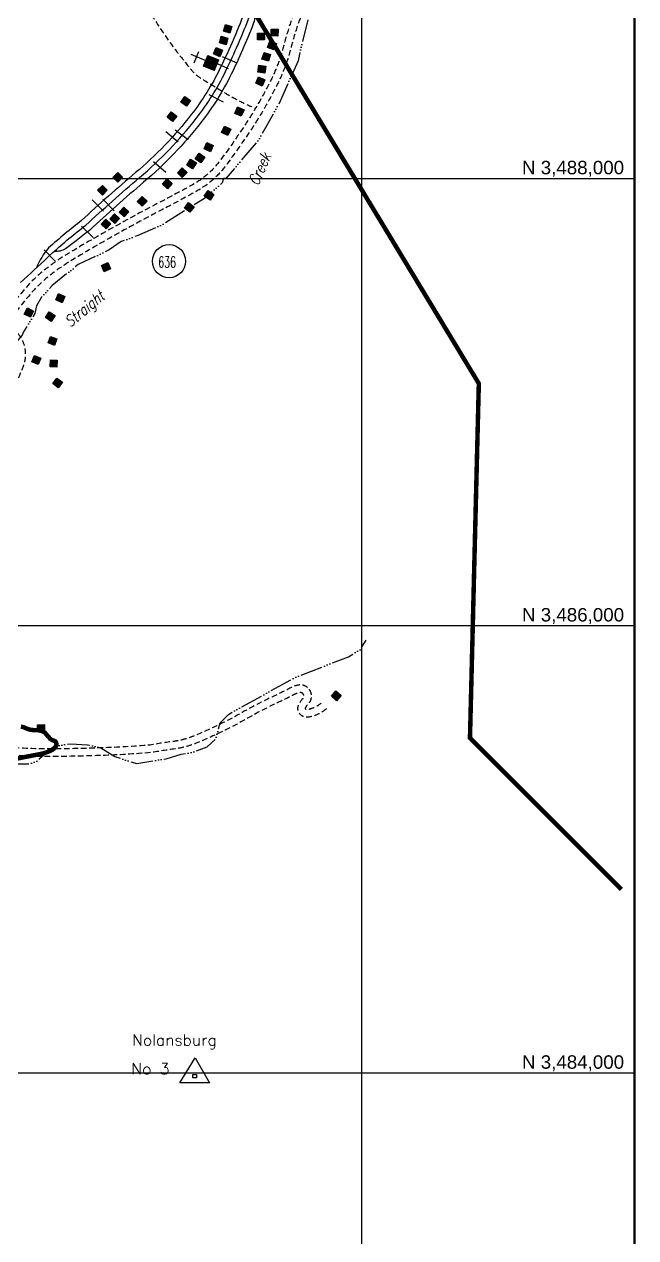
# Model space of a CAD drawing. Header units: inches. Extents: x 10131215 to 10153225, y 3476725 to 3491422.
# Drawn here: x 10150491 to 10153225, y 3483264 to 3488691 of the extents above; entities that cross this region are included whole.
import ezdxf
from ezdxf.enums import TextEntityAlignment as Align

# ---------------------------------------------------------------- set-up
doc = ezdxf.new("R2010")
doc.units = ezdxf.units.IN
doc.header["$LTSCALE"] = 100
doc.header["$MEASUREMENT"] = 0
for name, pattern in [('DASHED2', [0.375, 0.25, -0.125]), ('PHANTOM', [2.5, 1.25, -0.25, 0.25, -0.25, 0.25, -0.25]), ('STREAM', [1.5, 1, -0.125, 0, -0.125, 0, -0.125, 0, -0.125])]:
    doc.linetypes.add(name, pattern=pattern)
doc.layers.get('0').update_dxf_attribs({"color": 60, "linetype": 'CONTINUOUS'})
for name, color, linetype in [('BUILDINGS', 7, 'CONTINUOUS'), ('CONTROL POINTS', 242, 'CONTINUOUS'), ('GRID COORDINATES-VA SOUTH NAD27', 252, 'CONTINUOUS'), ('OUTCROP-UPPER MASON-IMBODEN', 7, 'CONTINUOUS'), ('PROPERTY LINES-SURFACE', 7, 'PHANTOM'), ('RAILROADS', 30, 'CONTINUOUS'), ('ROADS', 34, 'DASHED2'), ('ROADS-ROUTE NUMBER LABELS', 34, 'CONTINUOUS'), ('TITLE BLOCK-LEGEND-BORDER', 7, 'CONTINUOUS'), ('WATER-SURFACE', 140, 'STREAM')]:
    doc.layers.add(name, color=color, linetype=linetype)
doc.styles.add('GRIDLINE LABEL', font='ARIAL.TTF', dxfattribs={"height": 60})
doc.styles.add('ROMANS', font='ROMANS.SHX')
doc.styles.add('ROMANT', font='ROMANT.SHX', dxfattribs={"width": 2063.613351, "height": 165.089068})

# ---------------------------------------------------------------- blocks, each defined once
blk = doc.blocks.new('RRTIC')
blk.add_line((0, -36.2), (0, 36.2))
blk = doc.blocks.new('CTRLPT')
for points in [[(0.9, 81.1), (66.3, -30.2), (-66.3, -30.8)], [(-8.1, 7.8), (7.8, 7.9), (8.1, -7.5), (-7.8, -7.5)]]:
    blk.add_lwpolyline(points, close=True)
blk = doc.blocks.new('*X73')
at = {"color": 0}
for p, q in [((47489.7, 45184.6), (47541.3, 45184.6)), ((47489.7, 45184.3), (47541.3, 45184.3)), ((47489.7, 45184.1), (47541.3, 45184.1)), ((47489.7, 45183.9), (47541.3, 45183.9)), ((47489.7, 45183.7), (47541.3, 45183.7)), ((47489.7, 45183.5), (47541.3, 45183.5)), ((47489.7, 45183.3), (47541.3, 45183.3)), ((47489.7, 45183.1), (47541.3, 45183.1)), ((47489.7, 45182.9), (47541.3, 45182.9)), ((47489.7, 45182.7), (47541.3, 45182.7)), ((47489.7, 45182.5), (47541.3, 45182.5)), ((47489.7, 45182.3), (47541.3, 45182.3)), ((47489.7, 45182.1), (47541.3, 45182.1)), ((47489.7, 45181.9), (47541.3, 45181.9)), ((47489.7, 45181.7), (47541.3, 45181.7)), ((47489.7, 45181.5), (47541.3, 45181.5)), ((47489.7, 45181.2), (47541.3, 45181.2)), ((47489.7, 45181), (47541.3, 45181)), ((47489.7, 45180.8), (47541.3, 45180.8)), ((47489.7, 45180.6), (47541.3, 45180.6)), ((47489.7, 45180.4), (47541.3, 45180.4)), ((47489.7, 45180.2), (47541.3, 45180.2)), ((47489.7, 45180), (47541.3, 45180)), ((47489.7, 45179.8), (47541.3, 45179.8)), ((47489.7, 45179.6), (47541.3, 45179.6)), ((47489.7, 45179.4), (47541.3, 45179.4)), ((47489.7, 45179.2), (47541.3, 45179.2)), ((47489.7, 45179), (47541.3, 45179)), ((47489.7, 45178.8), (47541.3, 45178.8)), ((47489.7, 45178.6), (47541.3, 45178.6)), ((47489.7, 45178.4), (47541.3, 45178.4)), ((47489.7, 45178.1), (47541.3, 45178.1)), ((47489.7, 45177.9), (47541.3, 45177.9)), ((47489.7, 45177.7), (47541.3, 45177.7)), ((47489.7, 45177.5), (47541.3, 45177.5)), ((47489.7, 45177.3), (47541.3, 45177.3)), ((47489.7, 45177.1), (47541.3, 45177.1)), ((47489.7, 45176.9), (47541.3, 45176.9)), ((47489.7, 45176.7), (47541.3, 45176.7)), ((47489.7, 45176.5), (47541.3, 45176.5)), ((47489.7, 45176.3), (47541.3, 45176.3)), ((47489.7, 45176.1), (47541.3, 45176.1)), ((47489.7, 45175.9), (47541.3, 45175.9)), ((47489.7, 45175.7), (47541.3, 45175.7)), ((47489.7, 45175.5), (47541.3, 45175.5)), ((47489.7, 45175.3), (47541.3, 45175.3)), ((47489.7, 45175.1), (47541.3, 45175.1)), ((47489.7, 45174.8), (47541.3, 45174.8)), ((47489.7, 45174.6), (47541.3, 45174.6)), ((47489.7, 45174.4), (47541.3, 45174.4)), ((47489.7, 45174.2), (47541.3, 45174.2)), ((47489.7, 45174), (47541.3, 45174)), ((47489.7, 45173.8), (47541.3, 45173.8)), ((47489.7, 45173.6), (47541.3, 45173.6)), ((47489.7, 45173.4), (47541.3, 45173.4)), ((47489.7, 45173.2), (47541.3, 45173.2)), ((47489.7, 45173), (47541.3, 45173)), ((47489.7, 45172.8), (47541.3, 45172.8)), ((47489.7, 45172.6), (47541.3, 45172.6)), ((47489.7, 45172.4), (47541.3, 45172.4)), ((47489.7, 45172.2), (47541.3, 45172.2)), ((47489.7, 45172), (47541.3, 45172)), ((47489.7, 45171.7), (47541.3, 45171.7)), ((47489.7, 45171.5), (47541.3, 45171.5)), ((47489.7, 45171.3), (47541.3, 45171.3)), ((47489.7, 45171.1), (47541.3, 45171.1)), ((47489.7, 45170.9), (47541.3, 45170.9)), ((47489.7, 45170.7), (47541.3, 45170.7)), ((47489.7, 45170.5), (47541.3, 45170.5)), ((47489.7, 45170.3), (47541.3, 45170.3)), ((47489.7, 45170.1), (47541.3, 45170.1)), ((47489.7, 45169.9), (47541.3, 45169.9)), ((47489.7, 45169.7), (47541.3, 45169.7)), ((47489.7, 45169.5), (47541.3, 45169.5)), ((47489.7, 45169.3), (47541.3, 45169.3)), ((47489.7, 45169.1), (47541.3, 45169.1)), ((47489.7, 45168.9), (47541.3, 45168.9)), ((47489.7, 45168.7), (47541.3, 45168.7)), ((47489.7, 45168.4), (47541.3, 45168.4)), ((47489.7, 45168.2), (47541.3, 45168.2)), ((47489.7, 45168), (47541.3, 45168)), ((47489.7, 45167.8), (47541.3, 45167.8)), ((47489.7, 45167.6), (47541.3, 45167.6)), ((47489.7, 45167.4), (47541.3, 45167.4)), ((47489.7, 45167.2), (47541.3, 45167.2)), ((47489.7, 45167), (47541.3, 45167)), ((47489.7, 45166.8), (47541.3, 45166.8)), ((47489.7, 45166.6), (47541.3, 45166.6)), ((47489.7, 45166.4), (47541.3, 45166.4)), ((47489.7, 45166.2), (47541.3, 45166.2)), ((47489.7, 45166), (47541.3, 45166)), ((47489.7, 45165.8), (47541.3, 45165.8)), ((47489.7, 45165.6), (47541.3, 45165.6)), ((47489.7, 45165.3), (47541.3, 45165.3)), ((47489.7, 45165.1), (47541.3, 45165.1)), ((47489.7, 45164.9), (47541.3, 45164.9)), ((47489.7, 45164.7), (47541.3, 45164.7)), ((47489.7, 45164.5), (47541.3, 45164.5)), ((47489.7, 45164.3), (47541.3, 45164.3)), ((47489.7, 45164.1), (47541.3, 45164.1)), ((47489.7, 45163.9), (47541.3, 45163.9)), ((47489.7, 45163.7), (47541.3, 45163.7)), ((47489.7, 45163.5), (47541.3, 45163.5)), ((47489.7, 45163.3), (47541.3, 45163.3)), ((47489.7, 45163.1), (47541.3, 45163.1)), ((47489.7, 45162.9), (47541.3, 45162.9)), ((47489.7, 45162.7), (47541.3, 45162.7)), ((47489.7, 45162.5), (47541.3, 45162.5)), ((47489.7, 45162.2), (47541.3, 45162.2)), ((47489.7, 45162), (47541.3, 45162)), ((47489.7, 45161.8), (47541.3, 45161.8)), ((47489.7, 45161.6), (47541.3, 45161.6)), ((47489.7, 45161.4), (47541.3, 45161.4)), ((47489.7, 45161.2), (47541.3, 45161.2)), ((47489.7, 45161), (47541.3, 45161)), ((47489.7, 45160.8), (47541.3, 45160.8)), ((47489.7, 45160.6), (47541.3, 45160.6)), ((47489.7, 45160.4), (47541.3, 45160.4)), ((47489.7, 45160.2), (47541.3, 45160.2)), ((47489.7, 45160), (47541.3, 45160)), ((47489.7, 45159.8), (47541.3, 45159.8)), ((47489.7, 45159.6), (47541.3, 45159.6)), ((47489.7, 45159.4), (47541.3, 45159.4)), ((47489.7, 45159.2), (47541.3, 45159.2)), ((47489.7, 45158.9), (47541.3, 45158.9)), ((47489.7, 45158.7), (47541.3, 45158.7)), ((47489.7, 45158.5), (47541.3, 45158.5)), ((47489.7, 45158.3), (47541.3, 45158.3)), ((47489.7, 45158.1), (47541.3, 45158.1)), ((47489.7, 45157.9), (47541.3, 45157.9)), ((47489.7, 45157.7), (47541.3, 45157.7)), ((47489.7, 45157.5), (47541.3, 45157.5)), ((47489.7, 45157.3), (47541.3, 45157.3)), ((47489.7, 45157.1), (47541.3, 45157.1)), ((47489.7, 45156.9), (47541.3, 45156.9)), ((47489.7, 45156.7), (47541.3, 45156.7)), ((47489.7, 45156.5), (47541.3, 45156.5)), ((47489.7, 45156.3), (47541.3, 45156.3)), ((47489.7, 45156.1), (47541.3, 45156.1)), ((47489.7, 45155.8), (47541.3, 45155.8)), ((47489.7, 45155.6), (47541.3, 45155.6)), ((47489.7, 45155.4), (47541.3, 45155.4)), ((47489.7, 45155.2), (47541.3, 45155.2)), ((47489.7, 45155), (47541.3, 45155)), ((47489.7, 45154.8), (47541.3, 45154.8)), ((47489.7, 45154.6), (47541.3, 45154.6)), ((47489.7, 45154.4), (47541.3, 45154.4)), ((47489.7, 45154.2), (47541.3, 45154.2)), ((47489.7, 45154), (47541.3, 45154)), ((47489.7, 45153.8), (47541.3, 45153.8)), ((47489.7, 45153.6), (47541.3, 45153.6)), ((47489.7, 45153.4), (47541.3, 45153.4)), ((47489.7, 45153.2), (47541.3, 45153.2)), ((47489.7, 45153), (47541.3, 45153)), ((47489.7, 45152.7), (47541.3, 45152.7)), ((47489.7, 45152.5), (47541.3, 45152.5)), ((47489.7, 45152.3), (47541.3, 45152.3)), ((47489.7, 45152.1), (47541.3, 45152.1)), ((47489.7, 45151.9), (47541.3, 45151.9)), ((47489.7, 45151.7), (47541.3, 45151.7)), ((47489.7, 45151.5), (47541.3, 45151.5)), ((47489.7, 45151.3), (47541.3, 45151.3)), ((47489.7, 45151.1), (47541.3, 45151.1)), ((47489.7, 45150.9), (47541.3, 45150.9)), ((47489.7, 45150.7), (47541.3, 45150.7)), ((47489.7, 45150.5), (47541.3, 45150.5)), ((47489.7, 45150.3), (47541.3, 45150.3)), ((47489.7, 45150.1), (47541.3, 45150.1)), ((47489.7, 45149.9), (47541.3, 45149.9)), ((47489.7, 45149.7), (47541.3, 45149.7)), ((47489.7, 45149.4), (47541.3, 45149.4)), ((47489.7, 45149.2), (47541.3, 45149.2)), ((47489.7, 45149), (47541.3, 45149)), ((47489.7, 45148.8), (47541.3, 45148.8)), ((47489.7, 45148.6), (47541.3, 45148.6)), ((47489.7, 45148.4), (47541.3, 45148.4)), ((47489.7, 45148.2), (47541.3, 45148.2)), ((47489.7, 45148), (47541.3, 45148)), ((47489.7, 45147.8), (47541.3, 45147.8)), ((47489.7, 45147.6), (47541.3, 45147.6)), ((47489.7, 45147.4), (47541.3, 45147.4)), ((47489.7, 45147.2), (47541.3, 45147.2)), ((47489.7, 45147), (47541.3, 45147)), ((47489.7, 45146.8), (47541.3, 45146.8)), ((47489.7, 45146.6), (47541.3, 45146.6)), ((47489.7, 45146.3), (47541.3, 45146.3)), ((47489.7, 45146.1), (47541.3, 45146.1)), ((47489.7, 45145.9), (47541.3, 45145.9)), ((47489.7, 45145.7), (47541.3, 45145.7)), ((47489.7, 45145.5), (47541.3, 45145.5)), ((47489.7, 45145.3), (47541.3, 45145.3)), ((47489.7, 45145.1), (47541.3, 45145.1)), ((47489.7, 45144.9), (47541.3, 45144.9)), ((47489.7, 45144.7), (47541.3, 45144.7)), ((47489.7, 45144.5), (47541.3, 45144.5)), ((47489.7, 45144.3), (47541.3, 45144.3)), ((47489.7, 45144.1), (47541.3, 45144.1)), ((47489.7, 45143.9), (47541.3, 45143.9)), ((47489.7, 45143.7), (47541.3, 45143.7)), ((47489.7, 45143.5), (47541.3, 45143.5)), ((47489.7, 45143.3), (47541.3, 45143.3)), ((47489.7, 45143), (47541.3, 45143)), ((47489.7, 45142.8), (47541.3, 45142.8)), ((47489.7, 45142.6), (47541.3, 45142.6)), ((47489.7, 45142.4), (47541.3, 45142.4)), ((47489.7, 45142.2), (47541.3, 45142.2)), ((47489.7, 45142), (47541.3, 45142)), ((47489.7, 45141.8), (47541.3, 45141.8)), ((47489.7, 45141.6), (47541.3, 45141.6)), ((47489.7, 45141.4), (47541.3, 45141.4)), ((47489.7, 45141.2), (47541.3, 45141.2)), ((47489.7, 45141), (47541.3, 45141)), ((47489.7, 45140.8), (47541.3, 45140.8)), ((47489.7, 45140.6), (47541.3, 45140.6)), ((47489.7, 45140.4), (47541.3, 45140.4)), ((47489.7, 45140.2), (47541.3, 45140.2)), ((47489.7, 45139.9), (47541.3, 45139.9)), ((47489.7, 45139.7), (47541.3, 45139.7)), ((47489.7, 45139.5), (47541.3, 45139.5)), ((47489.7, 45139.3), (47541.3, 45139.3)), ((47489.7, 45139.1), (47541.3, 45139.1)), ((47489.7, 45138.9), (47541.3, 45138.9)), ((47489.7, 45138.7), (47541.3, 45138.7)), ((47489.7, 45138.5), (47541.3, 45138.5)), ((47489.7, 45138.3), (47541.3, 45138.3)), ((47489.7, 45138.1), (47541.3, 45138.1)), ((47489.7, 45137.9), (47541.3, 45137.9)), ((47489.7, 45137.7), (47541.3, 45137.7)), ((47489.7, 45137.5), (47541.3, 45137.5)), ((47489.7, 45137.3), (47541.3, 45137.3)), ((47489.7, 45137.1), (47541.3, 45137.1)), ((47489.7, 45136.8), (47541.3, 45136.8)), ((47489.7, 45136.6), (47541.3, 45136.6)), ((47489.7, 45136.4), (47541.3, 45136.4)), ((47489.7, 45136.2), (47541.3, 45136.2)), ((47489.7, 45136), (47541.3, 45136)), ((47489.7, 45135.8), (47541.3, 45135.8)), ((47489.7, 45135.6), (47541.3, 45135.6)), ((47489.7, 45135.4), (47541.3, 45135.4)), ((47489.7, 45135.2), (47541.3, 45135.2)), ((47489.7, 45135), (47541.3, 45135)), ((47489.7, 45134.8), (47541.3, 45134.8)), ((47489.7, 45134.6), (47541.3, 45134.6)), ((47489.7, 45134.4), (47541.3, 45134.4)), ((47489.7, 45134.2), (47541.3, 45134.2)), ((47489.7, 45134), (47541.3, 45134)), ((47489.7, 45133.8), (47541.3, 45133.8)), ((47489.7, 45133.5), (47541.3, 45133.5))]:
    blk.add_line(p, q, dxfattribs=at)

msp = doc.modelspace()

# ---------------------------------------------------------------- linework, layer by layer
at = {"layer": 'BUILDINGS'}
for p, q in [((10151250.8, 3488518.4), (10151271.4, 3488568.4)), ((10151325.3, 3488518.6), (10151237.1, 3488554.9))]:
    msp.add_line(p, q, dxfattribs=at)
for points in [[(10151390.1, 3488689.8), (10151419.7, 3488680.8), (10151410.7, 3488651.2), (10151381.1, 3488660.2)], [(10151371.1, 3488637), (10151401, 3488629), (10151393.1, 3488599.1), (10151363.1, 3488607.1)], [(10151533.6, 3488620.4), (10151533.2, 3488651.4), (10151564.1, 3488651.8), (10151564.6, 3488620.9)], [(10151594.4, 3488638.4), (10151594.8, 3488669.4), (10151625.8, 3488668.9), (10151625.3, 3488638)], [(10151348.8, 3488586.4), (10151377.2, 3488574.2), (10151365, 3488545.8), (10151336.6, 3488558)], [(10151553.8, 3488535.2), (10151562.9, 3488564.8), (10151592.5, 3488555.6), (10151583.4, 3488526)], [(10151578.3, 3488586.6), (10151589.1, 3488615.6), (10151618.1, 3488604.8), (10151607.4, 3488575.8)], [(10151339.5, 3488484), (10151291.7, 3488503.7), (10151311.4, 3488551.4), (10151359.1, 3488531.8)], [(10151535.5, 3488476.5), (10151539.8, 3488507.1), (10151570.4, 3488502.9), (10151566.2, 3488472.2)], [(10151526.1, 3488426.9), (10151538.5, 3488455.3), (10151566.8, 3488442.9), (10151554.5, 3488414.5)], [(10151208.7, 3488368.3), (10151234, 3488350.4), (10151216.2, 3488325.1), (10151190.9, 3488342.9)], [(10151153.6, 3488256), (10151129.1, 3488275), (10151148.2, 3488299.4), (10151172.6, 3488280.4)], [(10151432.8, 3488292.4), (10151445, 3488320.8), (10151473.4, 3488308.6), (10151461.2, 3488280.1)], [(10151372.7, 3488206.9), (10151386, 3488234.8), (10151414, 3488221.5), (10151400.6, 3488193.5)], [(10151294.8, 3488133.2), (10151307.7, 3488161.4), (10151335.9, 3488148.6), (10151323, 3488120.4)], [(10151217.6, 3488061.1), (10151234.2, 3488087.2), (10151260.3, 3488070.6), (10151243.7, 3488044.5)], [(10151255, 3488089.2), (10151272.6, 3488114.6), (10151298.1, 3488097), (10151280.5, 3488071.5)], [(10150909.3, 3487984.8), (10150887, 3488006.2), (10150908.5, 3488028.5), (10150930.8, 3488007)], [(10151175.3, 3488026.5), (10151196.9, 3488048.7), (10151219, 3488027.1), (10151197.4, 3488004.9)], [(10150840.5, 3487926.5), (10150818.5, 3487948.2), (10150840.2, 3487970.3), (10150862.2, 3487948.5)], [(10151108.9, 3487975.9), (10151129.6, 3487998.9), (10151152.6, 3487978.1), (10151131.9, 3487955.2)], [(10150996.2, 3487898.1), (10151017.4, 3487920.7), (10151039.9, 3487899.5), (10151018.7, 3487876.9)], [(10151295.9, 3487921.5), (10151313.5, 3487947), (10151338.9, 3487929.4), (10151321.4, 3487904)], [(10150914.5, 3487850.4), (10150935.7, 3487873), (10150958.3, 3487851.8), (10150937.1, 3487829.2)], [(10151206.8, 3487868.5), (10151225.2, 3487893.4), (10151250.1, 3487875), (10151231.7, 3487850.1)], [(10150834.4, 3487796.5), (10150855.6, 3487819.1), (10150878.2, 3487797.9), (10150857, 3487775.3)], [(10150873, 3487821.2), (10150894.2, 3487843.7), (10150916.7, 3487822.5), (10150895.5, 3487800)], [(10150848.8, 3487584), (10150835.9, 3487612.2), (10150864, 3487625.1), (10150876.9, 3487596.9)], [(10150632, 3487457.8), (10150644.5, 3487486.1), (10150672.8, 3487473.6), (10150660.3, 3487445.3)], [(10150491.1, 3487394.5), (10150505.1, 3487422.1), (10150532.7, 3487408.1), (10150518.7, 3487380.5)], [(10150585.8, 3487378.9), (10150602.9, 3487404.8), (10150628.7, 3487387.7), (10150611.6, 3487361.9)], [(10150597.1, 3487265.6), (10150608.3, 3487294.5), (10150637.2, 3487283.4), (10150626, 3487254.5)], [(10150525, 3487181.5), (10150536.8, 3487210.1), (10150565.4, 3487198.3), (10150553.6, 3487169.7)], [(10150606.1, 3487159.2), (10150607.7, 3487190.1), (10150638.7, 3487188.4), (10150637, 3487157.5)], [(10150618.3, 3487083.7), (10150636.8, 3487108.5), (10150661.6, 3487090), (10150643.1, 3487065.2)], [(10151864.3, 3485685.9), (10151884.6, 3485709.3), (10151908, 3485688.9), (10151887.6, 3485665.6)], [(10150551, 3485527.6), (10150550.4, 3485558.5), (10150581.3, 3485559.1), (10150581.9, 3485528.2)]]:
    msp.add_lwpolyline(points, close=True, dxfattribs=at)
for points in [[(10151419.7, 3488680.8), (10151410.7, 3488651.2), (10151390.1, 3488689.8), (10151381.1, 3488660.2)], [(10151401, 3488629), (10151393.1, 3488599.1), (10151371.1, 3488637), (10151363.1, 3488607.1)], [(10151533.2, 3488651.4), (10151564.1, 3488651.8), (10151533.6, 3488620.4), (10151564.6, 3488620.9)], [(10151594.8, 3488669.4), (10151625.8, 3488668.9), (10151594.4, 3488638.4), (10151625.3, 3488638)], [(10151377.2, 3488574.2), (10151365, 3488545.8), (10151348.8, 3488586.4), (10151336.6, 3488558)], [(10151562.9, 3488564.8), (10151592.5, 3488555.6), (10151553.8, 3488535.2), (10151583.4, 3488526)], [(10151589.1, 3488615.6), (10151618.1, 3488604.8), (10151578.3, 3488586.6), (10151607.4, 3488575.8)], [(10151539.8, 3488507.1), (10151570.4, 3488502.9), (10151535.5, 3488476.5), (10151566.2, 3488472.2)], [(10151538.5, 3488455.3), (10151566.8, 3488442.9), (10151526.1, 3488426.9), (10151554.5, 3488414.5)], [(10151234, 3488350.4), (10151216.2, 3488325.1), (10151208.7, 3488368.3), (10151190.9, 3488342.9)], [(10151129.1, 3488275), (10151148.2, 3488299.4), (10151153.6, 3488256), (10151172.6, 3488280.4)], [(10151445, 3488320.8), (10151473.4, 3488308.6), (10151432.8, 3488292.4), (10151461.2, 3488280.1)], [(10151386, 3488234.8), (10151414, 3488221.5), (10151372.7, 3488206.9), (10151400.6, 3488193.5)], [(10151307.7, 3488161.4), (10151335.9, 3488148.6), (10151294.8, 3488133.2), (10151323, 3488120.4)], [(10151234.2, 3488087.2), (10151260.3, 3488070.6), (10151217.6, 3488061.1), (10151243.7, 3488044.5)], [(10151272.6, 3488114.6), (10151298.1, 3488097), (10151255, 3488089.2), (10151280.5, 3488071.5)], [(10150887, 3488006.2), (10150908.5, 3488028.5), (10150909.3, 3487984.8), (10150930.8, 3488007)], [(10151196.9, 3488048.7), (10151219, 3488027.1), (10151175.3, 3488026.5), (10151197.4, 3488004.9)], [(10150818.5, 3487948.2), (10150840.2, 3487970.3), (10150840.5, 3487926.5), (10150862.2, 3487948.5)], [(10151129.6, 3487998.9), (10151152.6, 3487978.1), (10151108.9, 3487975.9), (10151131.9, 3487955.2)], [(10151017.4, 3487920.7), (10151039.9, 3487899.5), (10150996.2, 3487898.1), (10151018.7, 3487876.9)], [(10151313.5, 3487947), (10151338.9, 3487929.4), (10151295.9, 3487921.5), (10151321.4, 3487904)], [(10150935.7, 3487873), (10150958.3, 3487851.8), (10150914.5, 3487850.4), (10150937.1, 3487829.2)], [(10151225.2, 3487893.4), (10151250.1, 3487875), (10151206.8, 3487868.5), (10151231.7, 3487850.1)], [(10150855.6, 3487819.1), (10150878.2, 3487797.9), (10150834.4, 3487796.5), (10150857, 3487775.3)], [(10150894.2, 3487843.7), (10150916.7, 3487822.5), (10150873, 3487821.2), (10150895.5, 3487800)], [(10150835.9, 3487612.2), (10150864, 3487625.1), (10150848.8, 3487584), (10150876.9, 3487596.9)], [(10150644.5, 3487486.1), (10150672.8, 3487473.6), (10150632, 3487457.8), (10150660.3, 3487445.3)], [(10150505.1, 3487422.1), (10150532.7, 3487408.1), (10150491.1, 3487394.5), (10150518.7, 3487380.5)], [(10150602.9, 3487404.8), (10150628.7, 3487387.7), (10150585.8, 3487378.9), (10150611.6, 3487361.9)], [(10150608.3, 3487294.5), (10150637.2, 3487283.4), (10150597.1, 3487265.6), (10150626, 3487254.5)], [(10150536.8, 3487210.1), (10150565.4, 3487198.3), (10150525, 3487181.5), (10150553.6, 3487169.7)], [(10150607.7, 3487190.1), (10150638.7, 3487188.4), (10150606.1, 3487159.2), (10150637, 3487157.5)], [(10150636.8, 3487108.5), (10150661.6, 3487090), (10150618.3, 3487083.7), (10150643.1, 3487065.2)], [(10151884.6, 3485709.3), (10151908, 3485688.9), (10151864.3, 3485685.9), (10151887.6, 3485665.6)], [(10150550.4, 3485558.5), (10150581.3, 3485559.1), (10150551, 3485527.6), (10150581.9, 3485528.2)]]:
    msp.add_solid(points, dxfattribs=at)
at = {"layer": 'GRID COORDINATES-VA SOUTH NAD27'}
for p, q in [((10152000, 3481525.9), (10152000, 3490730)), ((10153220, 3488000), (10131220, 3488000)), ((10153220, 3486000), (10131220, 3486000)), ((10153220, 3484000), (10131220, 3484000))]:
    msp.add_line(p, q, dxfattribs=at)
at = {"layer": 'OUTCROP-UPPER MASON-IMBODEN', "const_width": 20}
msp.add_lwpolyline([(10150443.8, 3485403.8, -0.002842), (10150493.5, 3485414, -0.006004), (10150534.3, 3485421.7, 0.009416), (10150560.4, 3485426.8, 0.01144), (10150568.2, 3485428.6, 0.005436), (10150584.4, 3485433.1, 0.022932), (10150597.4, 3485437.5, 0.019645), (10150612.1, 3485443.9, 0.041211), (10150619.4, 3485448.2, 0.039868), (10150626.1, 3485453.7, 0.066742), (10150630.2, 3485458.9, 0.05889), (10150633.2, 3485465.8, 0.068396), (10150634.2, 3485471.9, 0.07711), (10150633.4, 3485477.4, 0.076727), (10150630.7, 3485483.2, 0.148106), (10150628.2, 3485485.3, 0.02302), (10150624.1, 3485486.7, -0.01871), (10150619, 3485488.5, -0.004385), (10150611.8, 3485491.4, -0.049702), (10150611.2, 3485491.7, -0.043248), (10150610.1, 3485492.6, -0.00875), (10150604.8, 3485497.9, -0.0017), (10150599, 3485503.8, -0.013324), (10150598.3, 3485504.6, -0.003546), (10150597.6, 3485505.4, -0.000473), (10150592.2, 3485511.9, -0.004546), (10150588.2, 3485516.7, 0.004636), (10150584.3, 3485521.5, 0.060093), (10150581.5, 3485524.1, 0.034933), (10150576, 3485527.6, 0.050154), (10150571.4, 3485529.5, 0.020231), (10150559.5, 3485532.6, 0.061424), (10150541, 3485534.2, -0.053031), (10150519.6, 3485535.8, -0.071043), (10150497.1, 3485543.3, 0.076218), (10150476, 3485550, 0.025494)], format="xyb", dxfattribs=at)
at = {"layer": 'PROPERTY LINES-SURFACE', "const_width": 20}
msp.add_lwpolyline([(10150477.5, 3490467.7), (10152523.4, 3487084.2), (10152483.8, 3485498.6), (10153160.8, 3484821.9)], dxfattribs=at)
at = {"layer": 'RAILROADS', "flags": 128}
for points in [[(10151433.5, 3490267.6, 0.043813), (10151450.5, 3490097.7, -0.001582), (10151478.2, 3489992, -0.006852), (10151549, 3489702, -0.008559), (10151597.7, 3489472, -0.057921), (10151610.4, 3489304.2, -0.030082), (10151590.4, 3489104.5, -0.055895), (10151529.2, 3488884.4, 0.006922), (10151482.4, 3488763.4, -0.025051), (10151366, 3488492.2, -0.051554), (10151237.6, 3488286.7, -0.051616), (10150988.5, 3488027.1, 0.011201), (10150747.5, 3487813.4, 0.02115), (10150599.8, 3487690.3, 0.081931), (10150545.2, 3487601.3, -5.0945)], [(10151524, 3488794.5, -0.058678), (10151526.2, 3488757.4, -0.061391), (10151513.5, 3488688.1, -0.020073), (10151416.2, 3488467.5, -0.051554), (10151281.7, 3488252.2, -0.051616), (10151024.7, 3487984.3, 0.011294), (10150783.6, 3487770.5, 0.008774), (10150722.6, 3487722.2, -0.029157), (10150675.5, 3487687.2, -0.173651), (10150624.7, 3487675, -0.609572)], [(10150474.2, 3487535.6, 0.001293), (10150596.4, 3487649.1, -0.000906), (10150602.4, 3487654.6), (10150618.6, 3487669.5, -0.021298), (10150765.6, 3487792, -0.011247), (10151006.6, 3488005.7, 0.051616), (10151259.6, 3488269.5, 0.051554), (10151391.1, 3488479.8, 0.022977), (10151499.9, 3488730.6)]]:
    msp.add_lwpolyline(points, format="xyb", dxfattribs=at)
at = {"layer": 'ROADS', "flags": 128}
for points in [[(10149891.8, 3490363.8, -0.028306), (10149929.2, 3490238.1, -0.005126), (10149942.8, 3490177.9, 0.19088), (10149969.3, 3490138.3, 0.293064), (10150005.2, 3490137.1, -0.033027), (10150048.2, 3490159, -0.115362), (10150124.5, 3490172.4, -0.072275), (10150184, 3490160.4, -0.171957), (10150236, 3490117.9, -0.154184), (10150255.8, 3490036.8, -0.015057), (10150244.1, 3489914.9, 0.020975), (10150235.9, 3489817.7, 0.123902), (10150252.2, 3489739, 0.062772), (10150299.6, 3489666, -0.011763), (10150372.5, 3489575.4, 0.033131), (10150499, 3489431.2, -0.02772), (10150572.3, 3489349.4, 0.012253), (10150669.5, 3489234, 0.01106), (10150804, 3489088.7, -0.044004), (10150901.7, 3488968.1, -0.00006), (10150990, 3488837, -0.004443), (10151081.5, 3488698.4, 0.019489), (10151173.5, 3488567.9, 0.004243), (10151228.4, 3488497.4, 0.089756), (10151287.9, 3488445, -0.00168), (10151387.4, 3488384.5, 0.04229), (10151525, 3488315.4, 1.761002)], [(10151882.6, 3489254.6), (10151860, 3489104.1, -0.062011), (10151816.8, 3488950.1, 0.005526), (10151773.3, 3488843.2, -0.00037), (10151738.4, 3488754.6, 0.03114), (10151683.1, 3488584.3, -0.055429), (10151618.3, 3488413.6, -0.026988), (10151509.3, 3488226.4, -0.014697), (10151389.9, 3488055.8, -0.104149), (10151268.2, 3487948.4, -0.009726), (10151122.7, 3487869.7, 0.008918), (10150895.7, 3487747.4, 0.008021), (10150693.5, 3487629.4, 0.058363), (10150544.1, 3487513.2, 0.022375), (10150412.4, 3487351.7, 0.025143)], [(10151835.1, 3489167), (10151826.4, 3489109.2, -0.062011), (10151785.5, 3488963.2, 0.005526), (10151741.7, 3488855.6, -0.00037), (10151706.8, 3488767.2, 0.03114), (10151650.2, 3488592.8, -0.055429), (10151588, 3488429.1, -0.026988), (10151480.9, 3488245.1, -0.014697), (10151362.6, 3488076.1, -0.104149), (10151251.5, 3487978, -0.009726), (10151107.1, 3487899.9, 0.008918), (10150879.1, 3487777, 0.008021), (10150675.9, 3487658.5, 0.058689), (10150519.5, 3487536.7, 0.032763), (10150328.9, 3487292.9, 0.025143), (10150283.7, 3487218.9, 0.0078), (10150184.5, 3487029.3, 0.056543), (10150093.6, 3486782.9, -0.001754), (10150050.3, 3486609.4, -0.007669), (10150025.8, 3486518.5, 0.0722), (10150013.5, 3486427.4, 0.045473), (10150021.5, 3486348.3, -0.024616), (10150043.6, 3486194, -0.010308), (10150051.6, 3486083.8, -0.070555), (10150040.5, 3485959.3, -0.009256), (10150026.4, 3485903.8, -0.03479), (10149963.4, 3485723.4, -0.016425), (10149873.9, 3485532.5, -0.04982), (10149762.4, 3485358.9, -0.045297), (10149648.7, 3485239.5, 0.03889), (10149553.8, 3485142.5, 0.004024), (10149445.5, 3485010.7, 0.05348), (10149347.6, 3484859, -0.020136), (10149269.9, 3484719, -0.158991), (10149222.5, 3484678.4, 0.037995), (10149163.2, 3484648.3, 0.177253)], [(10150321.7, 3486683.4, 0.027422), (10150404, 3486919, -0.013707), (10150453.4, 3487074.3, -0.016243), (10150485.2, 3487156.8, 0.107544), (10150497, 3487219.3, 0.193496), (10150455.8, 3487314.2, 0.034167), (10150412.4, 3487351.7, -0.552176)], [(10151841.6, 3485630, -0.144257), (10151760.9, 3485592, -0.60357), (10151718.4, 3485649.2, -0.084045), (10151736.7, 3485675.1, 0.733606), (10151722.5, 3485702.1, 0.078588), (10151697.7, 3485693.4, -0.015094), (10151631.1, 3485660.3, 0.022185), (10151482.2, 3485583.5, -0.015554), (10151389.7, 3485534.3, -0.016337), (10151263, 3485476.9, -0.063655), (10151165.5, 3485450.4, 0.006861), (10151057.3, 3485433.8, -0.012722), (10150838.2, 3485420.9, -0.005059), (10150638.9, 3485416.1, -0.02184), (10150434.6, 3485422.3, -0.006549), (10150204.9, 3485442.4, 0.004751), (10150136, 3485448.6, 0.190621), (10150044, 3485420.6, 0.031903), (10149986.2, 3485368.2, -0.041784), (10149915.5, 3485306.5, 0.013861), (10149845.8, 3485252.3, -0.060082), (10149783.8, 3485212.6, -0.274269), (10149707.4, 3485219.3, -0.009074), (10149690.8, 3485231.7, -1.15028)], [(10151819, 3485655.4, -0.144257), (10151755.7, 3485625.6, -0.60357), (10151749.1, 3485634.5, -0.084045), (10151760.8, 3485651.1, 0.733606), (10151716.5, 3485735.5, 0.078588), (10151681.7, 3485723.4, -0.015094), (10151616.9, 3485691.2, 0.022185), (10151465.3, 3485613, -0.015554), (10151374.6, 3485564.8, -0.016337), (10151250, 3485508.3, -0.063655), (10151160.8, 3485484.1, 0.006776), (10151053.1, 3485467.6, -0.012642), (10150837.1, 3485454.8, -0.005059), (10150638.5, 3485450.1, -0.02184), (10150437.1, 3485456.2, -0.006549), (10150208.2, 3485476.2, 0.004751), (10150138.7, 3485482.5, 0.190621), (10150022.8, 3485447.2, 0.031903), (10149961.9, 3485391.9, -0.041784), (10149895.4, 3485333.9, 0.013861), (10149824.2, 3485278.6, -0.060082), (10149769, 3485243.3, -0.274269), (10149727.2, 3485246.9, -0.006727), (10149715.5, 3485255.5, -0.019576)]]:
    msp.add_lwpolyline(points, format="xyb", dxfattribs=at)
at = {"layer": 'ROADS-ROUTE NUMBER LABELS'}
msp.add_circle((10151138.1, 3487631.1), 74.3, dxfattribs=at)
at = {"layer": 'TITLE BLOCK-LEGEND-BORDER', "const_width": 10}
msp.add_lwpolyline([(10131220, 3476730), (10131220, 3490730), (10153220, 3490730), (10153220, 3476730)], close=True, dxfattribs=at)
at = {"layer": 'WATER-SURFACE', "flags": 128}
for points in [[(10151982.7, 3489238.2), (10151922, 3489200.3), (10151916.1, 3489185.6), (10151886.8, 3489117.3), (10151894.3, 3489076.7), (10151890, 3489006.8), (10151872.2, 3488962.8), (10151823, 3488895.8), (10151782.8, 3488813.1), (10151714.9, 3488526.7), (10151627.7, 3488331.7), (10151537.7, 3488171.9), (10151391.8, 3488000.6), (10151381.8, 3488001.2), (10151375.6, 3487981.5), (10151296.1, 3487911.3), (10151113.8, 3487797.4), (10151005.6, 3487749), (10150995.3, 3487744.6), (10150923.6, 3487719), (10150871.2, 3487682.2), (10150731.9, 3487615.7), (10150615.9, 3487522.6), (10150567.6, 3487470.5), (10150545.2, 3487431.8), (10150538, 3487397.2), (10150487.8, 3487315.1), (10150481.9, 3487300.5), (10150304, 3487096.1), (10150263.8, 3487013.4), (10150258, 3486838.4), (10150208.8, 3486691.1), (10150200.1, 3486631.5), (10150162.4, 3486508.6), (10150171.2, 3486407.8), (10150170.9, 3486242.5), (10150181.6, 3486171.7), (10150173.5, 3486041.9), (10150136.2, 3485923.9), (10150131.8, 3485854.1), (10150112.8, 3485790.1), (10150045.8, 3485679), (10149990.1, 3485507.1), (10149989.5, 3485497.1), (10149923.4, 3485401), (10149770.4, 3485275.2), (10149711.2, 3485208.7), (10149639.2, 3485098), (10149620.5, 3485039), (10149597.8, 3484915.1), (10149562, 3484822.1), (10149522.5, 3484669.3), (10149487.6, 3484591.3), (10149426.6, 3484494.8), (10149351.8, 3484258.9), (10149340.9, 3484244.6), (10149299.9, 3484066.8), (10149256.2, 3484009.3), (10149213.9, 3483971.9), (10149136.6, 3483936.6), (10149096, 3483929.1), (10148936.1, 3483934), (10148830.4, 3483925.5), (10148758.7, 3483899.9), (10148711.9, 3483872.8), (10148674.8, 3483840), (10148658, 3483811), (10148654.7, 3483675.9), (10148671.5, 3483624.7), (10148675.9, 3483534.3), (10148718.7, 3483336.2), (10148722.5, 3483315.9), (10148734.2, 3483019.5), (10148754.5, 3482943.1), (10148762.3, 3482827.4), (10148783.6, 3482765.9), (10148806.4, 3482649.3), (10148832.9, 3482592.5), (10148899.1, 3482367.9), (10148888.3, 3482273.4), (10148875.5, 3482229.1), (10148842.2, 3482176), (10148752.4, 3482101.4), (10148659.2, 3482052.1), (10148522.4, 3481945.3), (10148444.2, 3481895.1), (10148385.9, 3481843.6), (10148385.3, 3481833.6), (10148375.3, 3481834.2), (10148374.7, 3481824.2), (10148364.7, 3481824.8), (10148364.1, 3481814.8), (10148354.1, 3481815.5), (10148353.5, 3481805.5), (10148343.5, 3481806.1), (10148342.9, 3481796.1), (10148312, 3481783), (10148306.1, 3481768.3), (10148296.1, 3481769), (10148232.6, 3481712.8), (10148202, 3481704.6), (10148190.8, 3481685.3), (10148134.4, 3481663.7), (10148040.9, 3481609.4), (10147779.4, 3481430.2), (10147751.7, 3481386.8), (10147735.6, 3481380), (10147725.5, 3481368.4), (10147654.2, 3481267.6), (10147585, 3481121.6), (10147507.4, 3481001.1), (10147475.4, 3480887.9), (10147476.4, 3480822.7), (10147489.5, 3480791.8), (10147544.1, 3480703.2), (10147664.2, 3480540.4), (10147702.2, 3480508), (10147809.9, 3480386.1), (10147871.9, 3480337.1), (10147905.9, 3480320), (10147986.1, 3480239.8), (10148056.3, 3480160.3), (10148172, 3480007.8), (10148235.3, 3479898.7), (10148283.4, 3479785.4), (10148329.7, 3479562.1), (10148387.1, 3479438.3), (10148558.3, 3479212.2), (10148756.1, 3479009.5), (10148765.5, 3478998.9), (10148863.7, 3478887.6), (10148908.3, 3478799.6), (10149001, 3478678.6), (10149046.2, 3478600.7), (10149116.7, 3478446), (10149167, 3478367.7), (10149294.8, 3478249.5), (10149458.9, 3478149.1), (10149500.7, 3478096.4), (10149528.2, 3477974.5), (10149523.8, 3477904.6), (10149510.4, 3477850.3), (10149507, 3477795.4), (10149447.9, 3477648.7), (10149424.9, 3477439.7), (10149409.7, 3477275.3), (10149409.4, 3477270.3), (10149415.7, 3477209.8), (10149415.4, 3477204.8), (10149421.9, 3477149.3), (10149444.1, 3477102.8), (10149438.2, 3476927.8), (10149439.3, 3476867.3)], [(10149990, 3485504.6), (10150058.7, 3485482.8), (10150119.5, 3485494), (10150159.4, 3485491.6), (10150270.2, 3485419.5), (10150443.2, 3485383.7), (10150518.4, 3485384.1), (10150549.2, 3485397.2), (10150623.4, 3485462.7), (10150699.2, 3485473.1), (10150774, 3485468.4), (10150833.3, 3485454.7), (10150895.9, 3485415.8), (10150994.2, 3485384.6), (10151125.7, 3485406.5), (10151192.1, 3485427.4), (10151242.7, 3485434.3), (10151309.4, 3485460.2), (10151346.5, 3485493), (10151366.1, 3485566.9), (10151403.5, 3485604.7), (10151704.3, 3485771.4), (10151940.3, 3485862), (10151992.3, 3485893.8), (10152020.1, 3485937.2)]]:
    msp.add_lwpolyline(points, dxfattribs=at)

# ---------------------------------------------------------------- block references
at = {"layer": 'BUILDINGS', "xscale": 1.000028516851045, "yscale": 1.000028516851045, "zscale": 1.000028516851045, "rotation": 67.60720847789315}
msp.add_blockref('*X73', (10174978.7, 3427379.9), dxfattribs=at)
at = {"layer": 'CONTROL POINTS', "xscale": 1.000028516851045, "yscale": 1.000028516851045, "zscale": 1.000028516851045, "rotation": 359.7312097476502}
msp.add_blockref('CTRLPT', (10151253.1, 3483987), dxfattribs=at)
at = {"layer": 'RAILROADS', "xscale": 1.000028516851045, "yscale": 1.000028516851045, "zscale": 1.000028516851045}
for p, rotation in [((10151371.2, 3488506.5), 66.45450306815272), ((10151410, 3488531.2), 67.56144917866284), ((10151349.8, 3488359), 62.26668948495669), ((10151151.7, 3488186.2), 50.58179002003097), ((10151195.1, 3488195.9), 52.9720609456238), ((10151096.2, 3488051.3), 48.38496592408035), ((10150819.1, 3487880.2), 44.49230835406532), ((10150867.5, 3487882.9), 44.52373357063798), ((10150772.5, 3487762.2), 45.93689370246859), ((10150604.8, 3487656.1), 44.98206301715771)]:
    msp.add_blockref('RRTIC', p, dxfattribs=dict(at, rotation=rotation))

# ---------------------------------------------------------------- texts
at = {"layer": 'CONTROL POINTS', "style": 'ROMANS'}
for s, width, p in [('Nolansburg', 1.013036, (10150973.6, 3484123.5)), ('No 3', 1.04307, (10150968.7, 3483995.2))]:
    msp.add_text(s, height=50, dxfattribs=dict(at, width=width)).set_placement(p)
at = {"layer": 'GRID COORDINATES-VA SOUTH NAD27', "style": 'GRIDLINE LABEL'}
for s, p in [('N 3,488,000', (10153173, 3488020)), ('N 3,486,000', (10153173, 3486020)), ('N 3,484,000', (10153173, 3484020))]:
    msp.add_text(s, height=60, dxfattribs=at).set_placement(p, align=Align.RIGHT)
at = {"layer": 'ROADS-ROUTE NUMBER LABELS', "style": 'ROMANS', "width": 0.611297}
msp.add_text('636', height=50, dxfattribs=at).set_placement((10151090.2, 3487602.5))
at = {"layer": 'WATER-SURFACE', "style": 'ROMANT', "oblique": 15}
for s, rotation, width, p in [('Creek', 66.3626, 0.797394, (10151535.9, 3487964.8)), ('Straight', 39.9646, 0.787859, (10150696.3, 3487332.9))]:
    msp.add_text(s, height=50, rotation=rotation, dxfattribs=dict(at, width=width)).set_placement(p)

doc.saveas('drawing.dxf')
